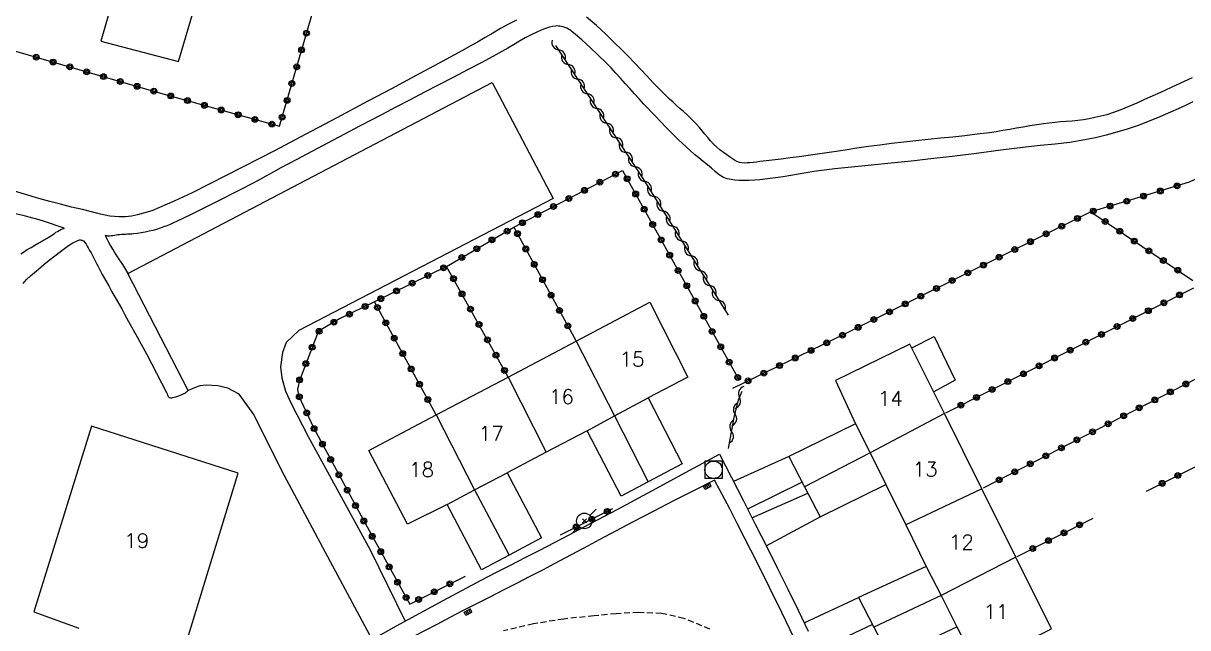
# Model space of a CAD drawing. Header units: millimetres. Extents: x 146997 to 148001, y 141998 to 143001.
# Drawn here: x 147733.5 to 147833.3, y 142060 to 142111.8 of the extents above; entities that cross this region are included whole.
import ezdxf
from ezdxf.enums import TextEntityAlignment as Align

# ---------------------------------------------------------------- set-up
doc = ezdxf.new("R2010")
doc.units = ezdxf.units.MM
doc.linetypes.add('DASHED', pattern=[0.75, 0.5, -0.25])
doc.layers.get('0').update_dxf_attribs({"linetype": 'CONTINUOUS'})
for name, color, linetype in [('W0001', 6, 'DASHED'), ('W0014', 7, 'CONTINUOUS'), ('W0017', 7, 'CONTINUOUS'), ('W0071', 7, 'CONTINUOUS'), ('W0101', 7, 'CONTINUOUS'), ('W0104', 1, 'CONTINUOUS'), ('W0310', 3, 'CONTINUOUS'), ('W0323', 7, 'CONTINUOUS'), ('W0401', 7, 'CONTINUOUS'), ('W0420', 7, 'CONTINUOUS'), ('W0473', 7, 'CONTINUOUS'), ('W0991', 7, 'CONTINUOUS'), ('W1102', 7, 'CONTINUOUS')]:
    doc.layers.add(name, color=color, linetype=linetype)
doc.styles.get("Standard").update_dxf_attribs({"font": 'romans.shx', "width": 0.85})

# ---------------------------------------------------------------- blocks, each defined once
blk = doc.blocks.new('T420')
for p, q in [((0.75, 0.75), (-0.75, 0.75)), ((-0.75, 0.75), (-0.75, -0.75)), ((0.75, 0.75), (0.75, -0.75)), ((0.75, -0.75), (-0.75, -0.75))]:
    blk.add_line(p, q)
blk.add_ellipse((0, 0), major_axis=(-0.53, 0.53), ratio=1, start_param=3.926991, end_param=10.210176)
blk = doc.blocks.new('T473')
for p, q in [((0.500001, 0.500001), (1.000002, 1.000002)), ((-0.166667, 0.166667), (0.166667, -0.166667)), ((-0.166667, -0.166667), (0.166667, 0.166667)), ((-1.000002, -1.000002), (-0.500001, -0.500001))]:
    blk.add_line(p, q)
blk.add_ellipse((0, 0), major_axis=(0.471405, 0.471405), ratio=1, start_param=5.497787144, end_param=11.780972451)
blk = doc.blocks.new('T401')
for p, q in [((-0.3, 0.3), (0, 0.3)), ((-0.3, -0.25), (-0.3, 0.3)), ((-0.3, 0.15), (0, 0.15)), ((-0.3, 0), (0, 0)), ((0, 0.3), (0, -0.25)), ((-0.3, -0.15), (0, -0.15)), ((-0.3, -0.25), (-0.3, -0.3)), ((-0.3, -0.3), (0, -0.3)), ((0, -0.3), (0, -0.25))]:
    blk.add_line(p, q)
blk = doc.blocks.new('t323o')
at = {"color": 0, "linetype": 'Continuous'}
for radius in [0.25, 0.15]:
    blk.add_circle((0, 0), radius, dxfattribs=at)
blk = doc.blocks.new('t310o')
at = {"color": 0, "linetype": 'Continuous'}
for centre, start, end in [((-0.5, 0.375), 216.8699, 323.1304), ((0.5, -0.375), 36.8699, 143.1303)]:
    blk.add_arc(centre, 0.625, start, end, dxfattribs=at)

msp = doc.modelspace()

# ---------------------------------------------------------------- linework, layer by layer
at = {"layer": 'W0001'}
msp.add_lwpolyline([(147792.336, 142059.833), (147790.11, 142060.757), (147788.191, 142061.183), (147786.231, 142061.269), (147784.298, 142061.153), (147782.399, 142060.983), (147779.799, 142060.702), (147777.209, 142060.292), (147774.649, 142059.696)], dxfattribs=at)
at = {"layer": 'W0014'}
for points in [[(147763.475, 142058.998), (147765.466, 142060.114), (147767.467, 142061.213), (147769.474, 142062.299), (147771.487, 142063.375), (147772.735, 142064.034), (147773.986, 142064.685), (147775.24, 142065.332), (147776.495, 142065.975), (147777.751, 142066.618), (147779.005, 142067.263), (147780.258, 142067.912), (147781.507, 142068.568), (147784.43, 142070.12), (147787.347, 142071.684), (147790.257, 142073.26), (147793.161, 142074.847)], [(147793.161, 142074.847), (147794.191, 142072.849), (147795.213, 142070.847), (147796.23, 142068.842), (147797.239, 142066.833), (147798.134, 142065.043), (147799.026, 142063.252), (147799.908, 142061.455), (147800.774, 142059.651)], [(147792.727, 142072.601), (147790.977, 142071.718), (147789.23, 142070.828), (147787.486, 142069.932), (147785.746, 142069.029), (147784.778, 142068.522), (147783.812, 142068.011), (147782.848, 142067.497), (147781.885, 142066.981), (147780.921, 142066.465), (147779.957, 142065.951), (147778.992, 142065.439), (147778.025, 142064.93), (147776.887, 142064.339), (147775.745, 142063.754), (147774.602, 142063.173), (147773.458, 142062.593), (147772.315, 142062.011), (147771.174, 142061.424), (147770.037, 142060.83), (147768.905, 142060.227), (147766.929, 142059.202)], [(147799.54, 142059.134), (147798.504, 142061.277), (147797.454, 142063.414), (147796.392, 142065.544), (147795.317, 142067.668), (147794.681, 142068.907), (147794.037, 142070.142), (147793.386, 142071.374), (147792.727, 142072.601)]]:
    msp.add_lwpolyline(points, dxfattribs=at)
at = {"layer": 'W0017'}
for points in [[(147747.586, 142080.294), (147742.421, 142090.329), (147773.678, 142106.708), (147778.889, 142096.769), (147757.076, 142085.446)], [(147757.076, 142085.446), (147755.997, 142084.409), (147755.676, 142083.547), (147755.5, 142082.334), (147755.633, 142081.394), (147755.937, 142080.25), (147756.415, 142079.18), (147757.892, 142076.363), (147763.2, 142066.646), (147766.206, 142060.508)], [(147763.361, 142058.935), (147759.371, 142066.414), (147755.583, 142073.468), (147753.237, 142078.233), (147751.963, 142079.973), (147750.981, 142080.501), (147750.134, 142080.697), (147749.137, 142080.771), (147748.589, 142080.705), (147748.266, 142080.588), (147747.586, 142080.294)], [(147799.108, 142074.65), (147794.353, 142072.504)], [(147800.257, 142072.432), (147795.564, 142070.125)], [(147795.945, 142069.376), (147800.746, 142071.488)], [(147797.17, 142066.969), (147801.785, 142069.482)], [(147800.417, 142060.384), (147805.078, 142062.552)], [(147806.289, 142060.233), (147801.555, 142058.009)]]:
    msp.add_lwpolyline(points, dxfattribs=at)
at = {"layer": 'W0071'}
for points in [[(147833.689, 142107.111), (147832.339, 142106.481), (147830.984, 142105.861), (147829.623, 142105.255), (147828.942, 142104.953), (147828.26, 142104.65), (147827.57, 142104.362), (147826.868, 142104.107), (147826.372, 142103.953), (147825.871, 142103.818), (147825.366, 142103.701), (147824.857, 142103.601), (147824.372, 142103.523), (147823.885, 142103.461), (147823.397, 142103.41), (147822.909, 142103.368), (147822.42, 142103.328), (147821.932, 142103.285), (147821.444, 142103.235), (147820.958, 142103.175), (147820.375, 142103.09), (147819.793, 142102.995), (147819.212, 142102.894), (147818.632, 142102.79), (147818.052, 142102.686), (147817.472, 142102.585), (147816.89, 142102.491), (147816.307, 142102.405), (147815.261, 142102.269), (147814.213, 142102.148), (147813.163, 142102.037), (147812.114, 142101.932), (147811.064, 142101.829), (147810.014, 142101.723), (147808.965, 142101.609), (147807.918, 142101.483), (147806.925, 142101.353), (147805.933, 142101.215), (147804.943, 142101.072), (147803.952, 142100.925), (147802.962, 142100.777), (147801.972, 142100.631), (147800.981, 142100.488), (147799.989, 142100.351), (147799.216, 142100.248), (147798.442, 142100.149), (147797.668, 142100.053), (147796.894, 142099.96), (147796.612, 142099.925), (147796.329, 142099.889), (147796.046, 142099.858), (147795.762, 142099.838), (147795.541, 142099.824), (147795.317, 142099.809), (147795.09, 142099.812), (147794.866, 142099.851), (147794.655, 142099.931), (147794.459, 142100.043), (147794.275, 142100.169), (147794.094, 142100.293), (147793.79, 142100.498), (147793.492, 142100.71), (147793.201, 142100.935), (147792.924, 142101.175), (147792.656, 142101.436), (147792.401, 142101.709), (147792.156, 142101.991), (147791.917, 142102.278), (147791.681, 142102.566), (147791.441, 142102.852), (147791.195, 142103.133), (147790.939, 142103.404), (147790.656, 142103.684), (147790.366, 142103.957), (147790.07, 142104.224), (147789.773, 142104.488), (147789.474, 142104.751), (147789.177, 142105.016), (147788.883, 142105.285), (147788.595, 142105.559), (147788.036, 142106.115), (147787.487, 142106.682), (147786.945, 142107.255), (147786.406, 142107.832), (147785.867, 142108.407), (147785.321, 142108.977), (147784.766, 142109.538), (147784.198, 142110.086), (147783.404, 142110.845), (147782.603, 142111.605), (147781.76, 142112.326)], [(147775.749, 142112.063), (147775.067, 142111.705), (147774.393, 142111.333), (147773.725, 142110.95), (147773.06, 142110.564), (147772.394, 142110.178), (147771.727, 142109.796), (147771.054, 142109.423), (147769.049, 142108.336), (147767.04, 142107.257), (147765.028, 142106.184), (147763.015, 142105.113), (147760.343, 142103.693), (147757.67, 142102.275), (147754.991, 142100.868), (147752.303, 142099.479), (147750.85, 142098.733), (147749.396, 142097.988), (147747.931, 142097.262), (147746.45, 142096.572), (147745.794, 142096.275), (147745.134, 142095.982), (147744.462, 142095.715), (147743.772, 142095.496), (147743.259, 142095.368), (147742.738, 142095.264), (147742.21, 142095.199), (147741.677, 142095.184), (147740.87, 142095.258), (147740.075, 142095.421), (147739.294, 142095.622), (147738.517, 142095.815), (147737.582, 142096.037), (147736.651, 142096.273), (147735.722, 142096.52), (147734.797, 142096.778), (147733.562, 142097.138), (147732.331, 142097.514)], [(147833.754, 142105.058), (147833.125, 142104.749), (147832.491, 142104.449), (147831.851, 142104.161), (147830.934, 142103.767), (147830.008, 142103.391), (147829.074, 142103.039), (147828.128, 142102.717), (147827.229, 142102.442), (147826.323, 142102.194), (147825.409, 142101.973), (147824.489, 142101.783), (147823.222, 142101.579), (147821.948, 142101.429), (147820.672, 142101.3), (147819.399, 142101.158), (147817.306, 142100.899), (147815.214, 142100.638), (147813.12, 142100.382), (147811.026, 142100.135), (147809.888, 142100.009), (147808.75, 142099.89), (147807.611, 142099.776), (147806.473, 142099.663), (147805.334, 142099.548), (147804.196, 142099.428), (147803.058, 142099.3), (147801.922, 142099.161), (147801.259, 142099.069), (147800.598, 142098.966), (147799.938, 142098.855), (147799.279, 142098.743), (147798.619, 142098.633), (147797.957, 142098.532), (147797.293, 142098.444), (147796.627, 142098.374), (147796.174, 142098.336), (147795.719, 142098.306), (147795.263, 142098.296), (147794.807, 142098.317), (147794.48, 142098.347), (147794.152, 142098.39), (147793.826, 142098.461), (147793.512, 142098.577), (147793.133, 142098.797), (147792.791, 142099.073), (147792.47, 142099.367), (147792.146, 142099.646), (147791.767, 142099.946), (147791.387, 142100.246), (147791.011, 142100.552), (147790.646, 142100.87), (147789.619, 142101.835), (147788.622, 142102.832), (147787.644, 142103.846), (147786.671, 142104.864), (147786.262, 142105.299), (147785.86, 142105.741), (147785.462, 142106.186), (147785.066, 142106.633), (147784.668, 142107.079), (147784.267, 142107.521), (147783.859, 142107.958), (147783.442, 142108.386), (147782.763, 142109.058), (147782.073, 142109.719), (147781.366, 142110.362), (147780.638, 142110.982), (147780.534, 142111.067), (147780.428, 142111.151), (147780.318, 142111.23), (147780.201, 142111.299), (147780.056, 142111.369), (147779.906, 142111.429), (147779.752, 142111.479), (147779.596, 142111.518), (147779.471, 142111.541), (147779.344, 142111.557), (147779.217, 142111.563), (147779.089, 142111.558), (147778.828, 142111.522), (147778.572, 142111.464), (147778.322, 142111.387), (147778.076, 142111.297), (147777.54, 142111.069), (147777.016, 142110.815), (147776.503, 142110.54), (147775.998, 142110.251), (147775.499, 142109.955), (147775.001, 142109.659), (147774.499, 142109.369), (147773.991, 142109.09), (147772.767, 142108.441), (147771.541, 142107.796), (147770.313, 142107.154), (147769.085, 142106.513), (147767.856, 142105.873), (147766.628, 142105.233), (147765.4, 142104.592), (147764.173, 142103.948), (147762.345, 142102.985), (147760.517, 142102.021), (147758.69, 142101.055), (147756.865, 142100.087), (147756.208, 142099.736), (147755.551, 142099.383), (147754.896, 142099.029), (147754.24, 142098.675), (147753.584, 142098.321), (147752.927, 142097.97), (147752.267, 142097.622), (147751.606, 142097.279), (147750.362, 142096.641), (147749.115, 142096.009), (147747.861, 142095.391), (147746.596, 142094.795), (147746.322, 142094.67), (147746.046, 142094.548), (147745.767, 142094.431), (147745.485, 142094.324), (147745.179, 142094.218), (147744.87, 142094.121), (147744.559, 142094.032), (147744.245, 142093.953), (147743.91, 142093.88), (147743.573, 142093.818), (147743.234, 142093.765), (147742.894, 142093.723), (147742.765, 142093.711), (147742.636, 142093.703), (147742.507, 142093.698), (147742.378, 142093.694), (147742.249, 142093.691), (147742.12, 142093.687), (147741.991, 142093.682), (147741.862, 142093.673), (147741.717, 142093.658), (147741.573, 142093.638), (147741.429, 142093.614), (147741.286, 142093.59), (147741.141, 142093.568), (147740.996, 142093.552), (147740.849, 142093.543), (147740.702, 142093.545), (147740.641, 142093.551), (147740.581, 142093.561), (147740.522, 142093.577), (147740.464, 142093.597)], [(147736.954, 142094.208), (147736.369, 142094.417), (147735.782, 142094.617), (147735.191, 142094.809), (147734.598, 142094.992), (147734.279, 142095.087), (147733.958, 142095.177), (147733.636, 142095.262), (147733.311, 142095.338), (147732.901, 142095.422), (147732.489, 142095.496), (147732.076, 142095.561), (147731.661, 142095.615)], [(147733.252, 142092.016), (147733.47, 142092.174), (147733.79, 142092.384), (147734.12, 142092.578), (147734.453, 142092.766), (147734.784, 142092.957), (147734.886, 142093.017), (147734.988, 142093.076), (147735.09, 142093.135), (147735.192, 142093.194), (147735.294, 142093.253), (147735.395, 142093.312), (147735.497, 142093.372), (147735.598, 142093.433), (147735.731, 142093.516), (147735.862, 142093.603), (147735.991, 142093.691), (147736.121, 142093.779), (147736.252, 142093.866), (147736.385, 142093.949), (147736.522, 142094.028), (147736.662, 142094.1), (147736.737, 142094.133), (147736.814, 142094.163), (147736.892, 142094.188), (147736.972, 142094.208)], [(147740.464, 142093.597), (147740.613, 142093.302), (147740.768, 142093.01), (147740.928, 142092.721), (147741.094, 142092.435), (147741.175, 142092.301), (147741.258, 142092.168), (147741.343, 142092.036), (147741.429, 142091.906), (147741.515, 142091.775), (147741.601, 142091.644), (147741.687, 142091.513), (147741.771, 142091.381), (147741.947, 142091.101), (147742.121, 142090.82), (147742.295, 142090.538), (147742.467, 142090.255)], [(147733.44, 142089.49), (147733.736, 142089.827), (147734.066, 142090.13), (147734.409, 142090.415), (147734.749, 142090.699), (147735.212, 142091.095), (147735.681, 142091.484), (147736.159, 142091.863), (147736.647, 142092.228), (147736.988, 142092.478), (147737.332, 142092.726), (147737.692, 142092.957), (147738.074, 142093.148), (147738.141, 142093.175), (147738.211, 142093.198), (147738.283, 142093.212), (147738.357, 142093.215), (147738.424, 142093.207), (147738.49, 142093.189), (147738.552, 142093.162), (147738.609, 142093.125), (147738.74, 142092.996), (147738.843, 142092.843), (147738.93, 142092.684), (147739.016, 142092.53), (147739.143, 142092.314), (147739.264, 142092.095), (147739.381, 142091.873), (147739.495, 142091.65), (147739.608, 142091.427), (147739.721, 142091.204), (147739.836, 142090.982), (147739.954, 142090.761), (147740.227, 142090.263), (147740.502, 142089.766), (147740.78, 142089.271), (147741.058, 142088.776), (147741.337, 142088.281), (147741.616, 142087.786), (147741.893, 142087.291), (147742.169, 142086.794), (147742.631, 142085.955), (147743.092, 142085.116), (147743.55, 142084.275), (147744.005, 142083.432), (147744.442, 142082.612), (147744.876, 142081.79), (147745.307, 142080.966), (147745.737, 142080.142), (147745.761, 142080.088), (147745.779, 142080.031), (147745.795, 142079.974), (147745.812, 142079.918), (147745.835, 142079.858), (147745.867, 142079.802), (147745.908, 142079.751), (147745.96, 142079.71), (147746.066, 142079.673), (147746.178, 142079.674), (147746.283, 142079.695), (147746.38, 142079.717), (147746.54, 142079.755), (147746.695, 142079.809), (147746.846, 142079.871), (147746.995, 142079.936), (147747.097, 142079.981), (147747.197, 142080.029), (147747.296, 142080.081), (147747.391, 142080.139), (147747.443, 142080.174), (147747.492, 142080.212), (147747.54, 142080.252), (147747.586, 142080.294)]]:
    msp.add_lwpolyline(points, dxfattribs=at)
at = {"layer": 'W0101'}
for points in [[(147741.967, 142116.787), (147741.165, 142113.956), (147740.098, 142110.259), (147746.771, 142108.501), (147748.638, 142114.925)], [(147780.871, 142084.536), (147787.177, 142087.865), (147790.45, 142081.443), (147787.042, 142079.679)], [(147775.039, 142081.458), (147780.871, 142084.536)], [(147812.458, 142078.324), (147809.501, 142084.278), (147803.117, 142081.169), (147804.832, 142077.431)], [(147768.872, 142078.202), (147775.039, 142081.458)], [(147784.161, 142078.124), (147787.042, 142079.679)], [(147815.656, 142071.882), (147812.458, 142078.324)], [(147763.097, 142075.154), (147768.872, 142078.202)], [(147781.812, 142076.855), (147784.161, 142078.124)], [(147804.832, 142077.431), (147806.074, 142074.965)], [(147747.117, 142057.599), (147751.874, 142073.205), (147739.294, 142077.252), (147734.35, 142061.326), (147738.228, 142059.918)], [(147781.812, 142076.855), (147778.306, 142075.01)], [(147769.805, 142070.531), (147766.402, 142068.839), (147763.097, 142075.154)], [(147778.306, 142075.01), (147774.95, 142073.244)], [(147806.074, 142074.965), (147807.44, 142072.25)], [(147772.163, 142071.774), (147774.95, 142073.244)], [(147769.805, 142070.531), (147772.163, 142071.774)], [(147807.44, 142072.25), (147809.144, 142068.783)], [(147818.567, 142066.02), (147815.656, 142071.882)], [(147809.144, 142068.783), (147810.899, 142065.213)], [(147813.52, 142060.048), (147815.244, 142056.652), (147821.626, 142059.86), (147818.567, 142066.02)], [(147810.899, 142065.213), (147812.169, 142062.71)], [(147812.169, 142062.71), (147813.52, 142060.048)]]:
    msp.add_lwpolyline(points, dxfattribs=at)
at = {"layer": 'W0104'}
for points in [[(147809.661, 142083.955), (147811.565, 142084.945), (147813.384, 142081.194), (147811.535, 142080.182)], [(147787.042, 142079.679), (147789.961, 142074.012), (147787.056, 142072.476)], [(147784.161, 142078.124), (147787.056, 142072.476)], [(147804.832, 142077.431), (147799.108, 142074.65)], [(147787.056, 142072.476), (147784.719, 142071.24), (147781.812, 142076.855)], [(147799.108, 142074.65), (147800.465, 142072.031)], [(147806.074, 142074.965), (147800.465, 142072.031)], [(147774.95, 142073.244), (147777.909, 142067.663), (147775.11, 142066.179)], [(147772.163, 142071.774), (147775.11, 142066.179)], [(147800.465, 142072.031), (147801.785, 142069.482), (147807.44, 142072.25)], [(147775.11, 142066.179), (147772.744, 142064.925), (147769.805, 142070.531)], [(147810.899, 142065.213), (147805.078, 142062.552), (147806.411, 142060.001)], [(147812.169, 142062.71), (147806.411, 142060.001)], [(147806.411, 142060.001), (147807.799, 142057.344), (147813.52, 142060.048)]]:
    msp.add_lwpolyline(points, dxfattribs=at)
at = {"layer": 'W0310'}
for points in [[(147779.109, 142109.898), (147786.601, 142098.48), (147793.903, 142086.756)], [(147793.928, 142075.321), (147794.428, 142077.985), (147794.797, 142079.5), (147795.095, 142080.257)]]:
    msp.add_lwpolyline(points, dxfattribs=at)
at = {"layer": 'W0323'}
for points in [[(147728.857, 142099.606), (147730.077, 142104.236), (147731.684, 142109.719), (147745.027, 142105.858), (147755.429, 142102.962), (147758.128, 142112.301), (147761.387, 142123.225)], [(147868.929, 142097.531), (147879.181, 142095.336), (147879.969, 142098.637), (147860.864, 142102.611), (147849.076, 142105.051), (147839.172, 142100.857), (147833.436, 142098.156), (147828.763, 142096.742), (147825.006, 142095.627), (147820.573, 142093.431), (147814.347, 142090.338), (147803.876, 142085.131), (147794.264, 142080.474)], [(147769.761, 142090.949), (147775.531, 142094.31), (147784.85, 142099.172), (147794.85, 142081.195)], [(147825.001, 142095.625), (147833.767, 142089.746)], [(147775.531, 142094.31), (147780.871, 142084.536)], [(147775.039, 142081.458), (147769.761, 142090.949), (147763.585, 142087.919), (147760.567, 142086.434), (147758.839, 142085.404), (147758.714, 142085.256), (147758.451, 142084.591), (147757.133, 142081.162), (147756.959, 142080.425), (147757.068, 142079.878), (147758.373, 142077.064), (147762.799, 142068.854), (147766.59, 142061.985), (147771.384, 142064.391)], [(147833.804, 142089.09), (147812.532, 142078.361)], [(147768.872, 142078.202), (147763.561, 142087.907)], [(147815.814, 142071.96), (147834.238, 142081.41)], [(147829.792, 142071.666), (147834.651, 142074.11)], [(147779.517, 142067.925), (147784.013, 142070.171)], [(147818.689, 142066.08), (147825.224, 142069.367)]]:
    msp.add_lwpolyline(points, dxfattribs=at)
at = {"layer": 'W1102'}
for points in [[(147780.871, 142084.536), (147784.161, 142078.124)], [(147775.039, 142081.458), (147778.306, 142075.01)], [(147812.458, 142078.324), (147806.074, 142074.965)], [(147768.872, 142078.202), (147772.163, 142071.774)], [(147815.656, 142071.882), (147809.144, 142068.783)], [(147818.567, 142066.02), (147812.169, 142062.71)]]:
    msp.add_lwpolyline(points, dxfattribs=at)

# ---------------------------------------------------------------- block references
at = {"layer": 'W0310'}
for p, rotation in [((147779.366, 142109.506), 303.271161130693), ((147780.189, 142108.252), 303.271161130693), ((147781.012, 142106.998), 303.271161130693), ((147781.835, 142105.744), 303.271161130693), ((147782.658, 142104.49), 303.271161130693), ((147783.481, 142103.236), 303.271161130693), ((147784.303, 142101.982), 303.271161130693), ((147785.126, 142100.727), 303.271161130693), ((147785.949, 142099.473), 303.271161130693), ((147786.766, 142098.215), 301.9156813656135), ((147787.559, 142096.942), 301.9156813656135), ((147788.352, 142095.669), 301.9156813656135), ((147789.145, 142094.395), 301.9156813656135), ((147789.938, 142093.122), 301.9156813656135), ((147790.731, 142091.849), 301.9156813656135), ((147791.524, 142090.576), 301.9156813656135), ((147792.317, 142089.302), 301.9156813656135), ((147793.11, 142088.029), 301.9156813656135), ((147794.881, 142079.714), 68.51246518866803), ((147794.497, 142078.266), 76.31132349392301), ((147794.205, 142076.795), 79.36995658512569)]:
    msp.add_blockref('t310o', p, dxfattribs=dict(at, rotation=rotation))
at = {"layer": 'W0323'}
for p, rotation in [((147757.736, 142110.946), 73.88054191689983), ((147757.32, 142109.505), 73.88054191689983), ((147734.564, 142108.886), 343.861395958889), ((147736.005, 142108.469), 343.861395958889), ((147737.446, 142108.052), 343.861395958889), ((147756.903, 142108.064), 73.88054191689983), ((147738.887, 142107.635), 343.861395958889), ((147740.328, 142107.218), 343.861395958889), ((147741.769, 142106.801), 343.861395958889), ((147743.209, 142106.384), 343.861395958889), ((147744.65, 142105.967), 343.861395958889), ((147756.487, 142106.623), 73.88054191689983), ((147746.094, 142105.561), 344.4423720724174), ((147747.539, 142105.159), 344.4423720724174), ((147756.07, 142105.181), 73.88054191689983), ((147748.984, 142104.756), 344.4423720724174), ((147750.429, 142104.354), 344.4423720724174), ((147751.875, 142103.952), 344.4423720724174), ((147753.32, 142103.549), 344.4423720724174), ((147754.765, 142103.147), 344.4423720724174), ((147755.654, 142103.74), 73.88054191689983), ((147782.91, 142098.16), 27.55239133629227), ((147784.239, 142098.853), 27.55239133629227), ((147785.244, 142098.463), 299.0857147306888), ((147781.58, 142097.466), 27.55239133629227), ((147785.974, 142097.152), 299.0857147306888), ((147829.535, 142096.976), 196.8352556970737), ((147830.971, 142097.41), 196.8352556970737), ((147832.407, 142097.845), 196.8352556970737), ((147778.92, 142096.078), 27.55239133629227), ((147780.25, 142096.772), 27.55239133629227), ((147826.661, 142096.118), 196.5298010195877), ((147828.099, 142096.545), 196.5298010195877), ((147777.59, 142095.384), 27.55239133629227), ((147786.703, 142095.841), 299.0857147306888), ((147823.864, 142095.061), 206.3526920916395), ((147825.223, 142095.691), 196.5298010195877), ((147774.946, 142093.969), 30.22061456743898), ((147776.26, 142094.69), 27.55239133629227), ((147787.432, 142094.53), 299.0857147306888), ((147822.52, 142094.396), 206.3526920916395), ((147826.247, 142094.79), 326.1518485561021), ((147827.493, 142093.954), 326.1518485561021), ((147773.649, 142093.214), 30.22061456743898), ((147775.837, 142093.75), 298.6498737564254), ((147788.161, 142093.22), 299.0857147306888), ((147819.832, 142093.063), 206.4176194550176), ((147821.176, 142093.73), 206.3526920916395), ((147828.738, 142093.119), 326.1518485561021), ((147772.353, 142092.459), 30.22061456743898), ((147776.556, 142092.434), 298.6498737564254), ((147818.489, 142092.396), 206.4176194550176), ((147829.984, 142092.283), 326.1518485561021), ((147771.057, 142091.704), 30.22061456743898), ((147777.275, 142091.118), 298.6498737564254), ((147788.89, 142091.909), 299.0857147306888), ((147815.802, 142091.061), 206.4176194550176), ((147817.146, 142091.728), 206.4176194550176), ((147831.23, 142091.448), 326.1518485561021), ((147768.154, 142090.16), 206.132975736019), ((147769.5, 142090.821), 206.132975736019), ((147789.619, 142090.598), 299.0857147306888), ((147814.459, 142090.394), 206.4176194550176), ((147832.476, 142090.612), 326.1518485561021), ((147766.807, 142089.5), 206.132975736019), ((147770.349, 142089.892), 119.0786889355365), ((147777.994, 142089.801), 298.6498737564254), ((147790.349, 142089.287), 299.0857147306888), ((147811.773, 142089.058), 206.4401571367215), ((147813.116, 142089.726), 206.4401571367215), ((147764.114, 142088.178), 206.132975736019), ((147765.46, 142088.839), 206.132975736019), ((147771.078, 142088.581), 119.0786889355365), ((147778.713, 142088.485), 298.6498737564254), ((147791.078, 142087.976), 299.0857147306888), ((147810.43, 142088.39), 206.4401571367215), ((147832.621, 142088.494), 206.7650956965384), ((147762.767, 142087.517), 206.1993870262797), ((147763.831, 142087.413), 118.6894050419626), ((147771.807, 142087.27), 119.0786889355365), ((147779.433, 142087.169), 298.6498737564254), ((147807.743, 142087.054), 206.4401571367215), ((147809.087, 142087.722), 206.4401571367215), ((147829.943, 142087.143), 206.7650956965384), ((147831.282, 142087.818), 206.7650956965384), ((147760.097, 142086.154), 210.7976822738732), ((147761.422, 142086.854), 206.1993870262797), ((147764.551, 142086.097), 118.6894050419626), ((147772.536, 142085.959), 119.0786889355365), ((147791.807, 142086.665), 299.0857147306888), ((147806.4, 142086.386), 206.4401571367215), ((147828.603, 142086.467), 206.7650956965384), ((147758.816, 142085.377), 229.8157445403715), ((147780.152, 142085.852), 298.6498737564254), ((147792.536, 142085.355), 299.0857147306888), ((147803.713, 142085.052), 205.8501206402819), ((147805.057, 142085.718), 206.4401571367215), ((147825.925, 142085.116), 206.7650956965384), ((147827.264, 142085.792), 206.7650956965384), ((147758.226, 142084.006), 248.9748065534511), ((147765.272, 142084.781), 118.6894050419626), ((147773.265, 142084.648), 119.0786889355365), ((147793.265, 142084.044), 299.0857147306888), ((147802.363, 142084.398), 205.8501206402819), ((147824.586, 142084.441), 206.7650956965384), ((147765.992, 142083.465), 118.6894050419626), ((147773.994, 142083.337), 119.0786889355365), ((147799.664, 142083.09), 205.8501206402819), ((147801.014, 142083.744), 205.8501206402819), ((147821.907, 142083.09), 206.7650956965384), ((147823.246, 142083.765), 206.7650956965384), ((147757.688, 142082.606), 248.9748065534511), ((147766.712, 142082.15), 118.6894050419626), ((147774.723, 142082.026), 119.0786889355365), ((147793.995, 142082.733), 299.0857147306888), ((147798.314, 142082.436), 205.8501206402819), ((147820.568, 142082.414), 206.7650956965384), ((147757.15, 142081.205), 248.9748065534511), ((147794.724, 142081.422), 299.0857147306888), ((147795.614, 142081.128), 205.8501206402819), ((147796.964, 142081.782), 205.8501206402819), ((147817.889, 142081.063), 206.7650956965384), ((147819.228, 142081.739), 206.7650956965384), ((147767.432, 142080.834), 118.6894050419626), ((147816.55, 142080.388), 206.7650956965384), ((147831.83, 142080.175), 27.15410103165537), ((147833.165, 142080.86), 27.15410103165537), ((147757.126, 142079.752), 294.8796382945611), ((147768.152, 142079.518), 118.6894050419626), ((147813.871, 142079.037), 206.7650956965384), ((147815.211, 142079.712), 206.7650956965384), ((147830.495, 142079.49), 27.15410103165537), ((147757.757, 142078.392), 294.8796382945611), ((147827.826, 142078.121), 27.15410103165537), ((147829.161, 142078.806), 27.15410103165537), ((147758.39, 142077.032), 298.329047510276), ((147826.491, 142077.437), 27.15410103165537), ((147823.822, 142076.067), 27.15410103165537), ((147825.157, 142076.752), 27.15410103165537), ((147759.102, 142075.711), 298.329047510276), ((147822.487, 142075.383), 27.15410103165537), ((147759.814, 142074.391), 298.329047510276), ((147819.818, 142074.014), 27.15410103165537), ((147821.153, 142074.698), 27.15410103165537), ((147760.526, 142073.071), 298.329047510276), ((147818.483, 142073.329), 27.15410103165537), ((147832.472, 142073.014), 26.7055871719211), ((147817.149, 142072.645), 27.15410103165537), ((147831.132, 142072.34), 26.7055871719211), ((147761.238, 142071.75), 298.329047510276), ((147761.949, 142070.43), 298.329047510276), ((147762.661, 142069.11), 298.329047510276), ((147782.201, 142069.266), 26.54465759213529), ((147783.543, 142069.936), 26.54465759213529), ((147780.859, 142068.595), 26.54465759213529), ((147822.709, 142068.102), 26.70558717170831), ((147824.049, 142068.776), 26.70558717170831), ((147763.383, 142067.795), 298.8942989046481), ((147821.369, 142067.428), 26.70558717170831), ((147764.108, 142066.482), 298.8942989046481), ((147820.029, 142066.754), 26.70558717170831), ((147764.833, 142065.168), 298.8942989046481), ((147765.558, 142063.855), 298.8942989046481), ((147768.703, 142063.045), 26.65103777531573), ((147770.043, 142063.718), 26.65103777531573), ((147766.283, 142062.542), 298.8942989046481), ((147767.362, 142062.373), 26.65103777531573)]:
    msp.add_blockref('t323o', p, dxfattribs=dict(at, rotation=rotation))
at = {"layer": 'W0401'}
for p, rotation in [((147792.059, 142072.212), 116.7470474272813), ((147771.526, 142061.421), 117.2746932010431)]:
    msp.add_blockref('T401', p, dxfattribs=dict(at, rotation=rotation))
at = {"layer": 'W0420'}
msp.add_blockref('T420', (147792.654, 142073.504), dxfattribs=at)
at = {"layer": 'W0473'}
msp.add_blockref('T473', (147781.576, 142069.116), dxfattribs=at)

# ---------------------------------------------------------------- texts
at = {"layer": 'W0991'}
for s, p in [('15', (147785.661, 142082.994)), ('16', (147779.604, 142079.773)), ('14', (147807.82, 142079.621)), ('17', (147773.588, 142076.616)), ('18', (147767.61, 142073.521)), ('13', (147810.805, 142073.554)), ('19', (147743.178, 142067.426)), ('12', (147813.904, 142067.296)), ('11', (147816.88, 142061.336))]:
    msp.add_text(s, height=1.25, dxfattribs=at).set_placement(p, align=Align.MIDDLE_CENTER)

doc.saveas('drawing.dxf')
